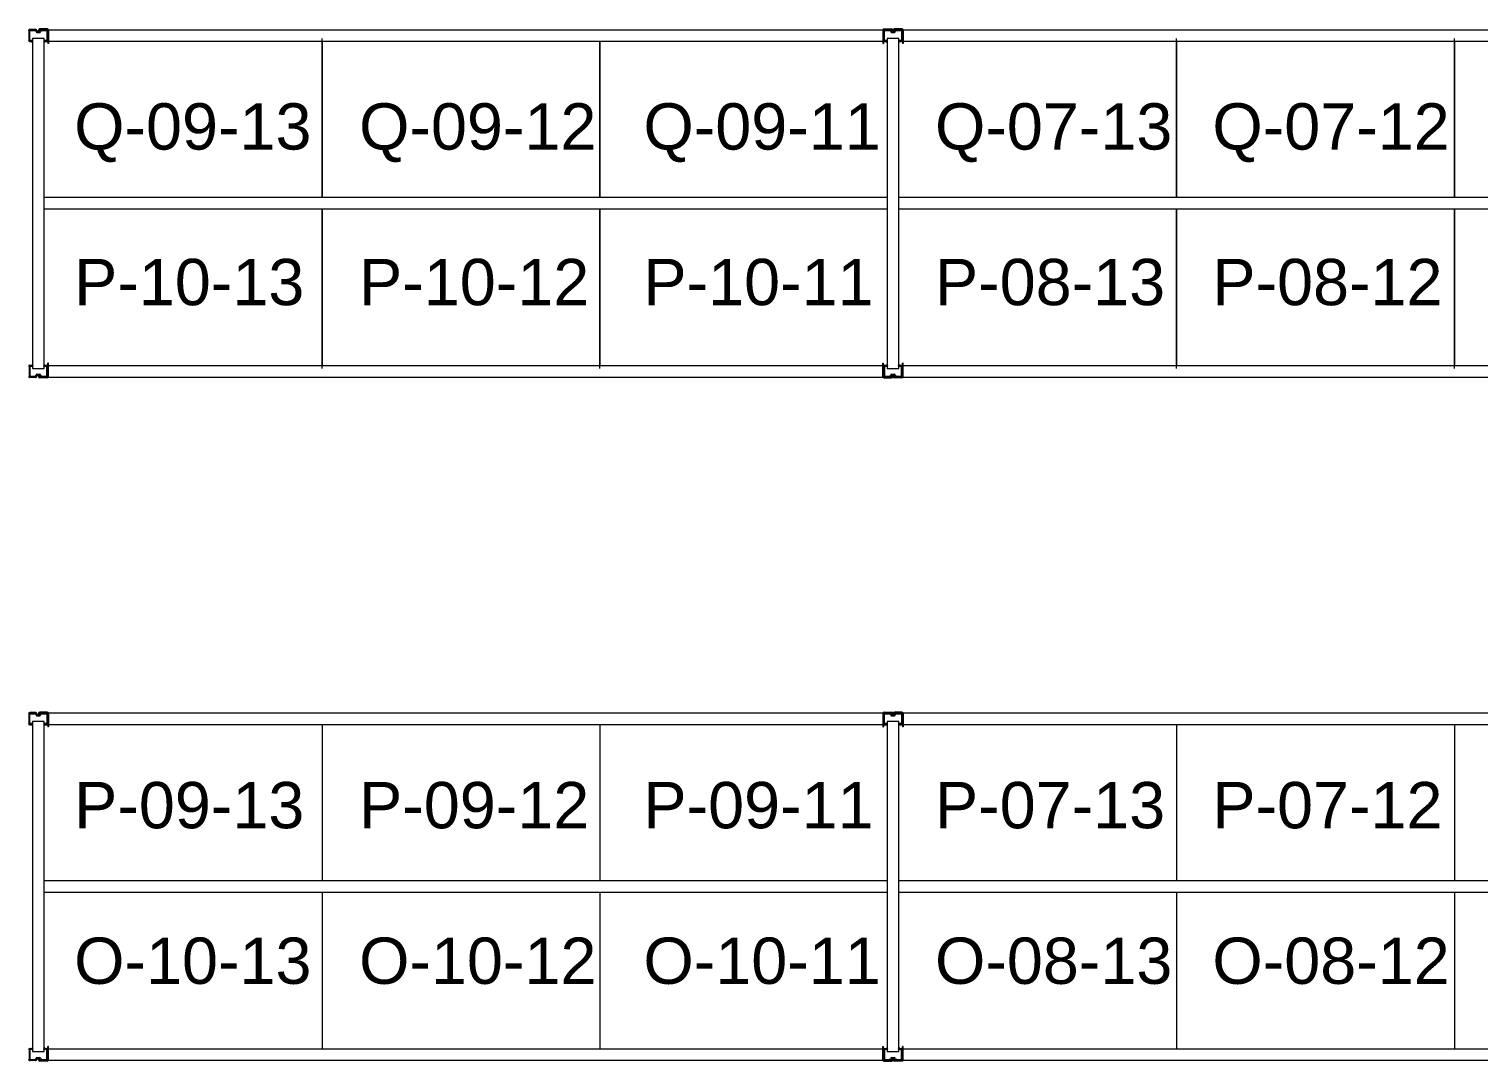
# Model space of a CAD drawing. Header units: inches. Extents: x 2743 to 10591, y -1604 to 5792.
# Drawn here: x 4019.8 to 4270.1, y 5165.9 to 5344.1 of the extents above; entities that cross this region are included whole.
import ezdxf

# ---------------------------------------------------------------- set-up
doc = ezdxf.new("R2010")
doc.units = ezdxf.units.IN
doc.header["$LTSCALE"] = 0.1875
doc.header["$MEASUREMENT"] = 0
for name, color, linetype, lineweight in [('22 Dimension', 7, 'Continuous', 5), ('32 Echelle', 160, 'Continuous', 15), ('33 Poutre', 30, 'Continuous', 15)]:
    doc.layers.add(name, color=color, linetype=linetype, lineweight=lineweight)
doc.styles.add('arial', font='')
doc.styles.get('arial').set_extended_font_data('Arial')

msp = doc.modelspace()

# ---------------------------------------------------------------- hatches: boundary and pattern name
at = {"layer": '32 Echelle'}
for points in [[(4020.45873, 5341.81503), (4020.45873, 5342.00253), (4020.27123, 5342.00253)], [(4022.45873, 5341.81503), (4022.45873, 5342.00253), (4022.64623, 5342.00253)], [(4168.08373, 5341.81503), (4168.08373, 5342.00253), (4167.89623, 5342.00253)], [(4168.08373, 5341.81503), (4168.08373, 5342.00253), (4167.89623, 5342.00253)], [(4170.08373, 5341.81503), (4170.08373, 5342.00253), (4170.27123, 5342.00253)], [(4170.08373, 5341.81503), (4170.08373, 5342.00253), (4170.27123, 5342.00253)], [(4020.45873, 5286.19003), (4020.45873, 5286.00253), (4020.27123, 5286.00253)], [(4022.45873, 5286.19003), (4022.45873, 5286.00253), (4022.64623, 5286.00253)], [(4168.08373, 5286.19003), (4168.08373, 5286.00253), (4167.89623, 5286.00253)], [(4168.08373, 5286.19003), (4168.08373, 5286.00253), (4167.89623, 5286.00253)], [(4170.08373, 5286.19003), (4170.08373, 5286.00253), (4170.27123, 5286.00253)], [(4170.08373, 5286.19003), (4170.08373, 5286.00253), (4170.27123, 5286.00253)], [(4020.45873, 5223.81503), (4020.45873, 5224.00253), (4020.27123, 5224.00253)], [(4022.45873, 5223.81503), (4022.45873, 5224.00253), (4022.64623, 5224.00253)], [(4168.08373, 5223.81503), (4168.08373, 5224.00253), (4167.89623, 5224.00253)], [(4168.08373, 5223.81503), (4168.08373, 5224.00253), (4167.89623, 5224.00253)], [(4170.08373, 5223.81503), (4170.08373, 5224.00253), (4170.27123, 5224.00253)], [(4170.08373, 5223.81503), (4170.08373, 5224.00253), (4170.27123, 5224.00253)], [(4020.45873, 5168.19003), (4020.45873, 5168.00253), (4020.27123, 5168.00253)], [(4022.45873, 5168.19003), (4022.45873, 5168.00253), (4022.64623, 5168.00253)], [(4168.08373, 5168.19003), (4168.08373, 5168.00253), (4167.89623, 5168.00253)], [(4168.08373, 5168.19003), (4168.08373, 5168.00253), (4167.89623, 5168.00253)], [(4170.08373, 5168.19003), (4170.08373, 5168.00253), (4170.27123, 5168.00253)], [(4170.08373, 5168.19003), (4170.08373, 5168.00253), (4170.27123, 5168.00253)]]:
    msp.add_hatch(color=256, dxfattribs=at).paths.add_polyline_path(points)

# ---------------------------------------------------------------- linework, layer by layer
at = {"layer": '22 Dimension'}
for p, q in [((4070.45873, 5342.00253), (4070.45873, 5315.00253)), ((4118.45873, 5342.00253), (4118.45873, 5315.00253)), ((4218.08373, 5342.00253), (4218.08373, 5315.00253)), ((4266.08373, 5342.00253), (4266.08373, 5315.00253)), ((4168.08373, 5315.00253), (4022.45873, 5315.00253)), ((4315.70873, 5315.00253), (4170.08373, 5315.00253)), ((4168.08373, 5313.00253), (4022.45873, 5313.00253)), ((4070.45873, 5313.00253), (4070.45873, 5286.00253)), ((4118.45873, 5313.00253), (4118.45873, 5286.00253)), ((4315.70873, 5313.00253), (4170.08373, 5313.00253)), ((4218.08373, 5313.00253), (4218.08373, 5286.00253)), ((4266.08373, 5313.00253), (4266.08373, 5286.00253)), ((4070.45873, 5224.00253), (4070.45873, 5197.00253)), ((4118.45873, 5224.00253), (4118.45873, 5197.00253)), ((4218.08373, 5224.00253), (4218.08373, 5197.00253)), ((4266.08373, 5224.00253), (4266.08373, 5197.00253)), ((4168.08373, 5197.00253), (4022.45873, 5197.00253)), ((4315.70873, 5197.00253), (4170.08373, 5197.00253)), ((4168.08373, 5195.00253), (4022.45873, 5195.00253)), ((4070.45873, 5195.00253), (4070.45873, 5168.00253)), ((4118.45873, 5195.00253), (4118.45873, 5168.00253)), ((4315.70873, 5195.00253), (4170.08373, 5195.00253)), ((4218.08373, 5195.00253), (4218.08373, 5168.00253)), ((4266.08373, 5195.00253), (4266.08373, 5168.00253))]:
    msp.add_line(p, q, dxfattribs=at)
at = {"layer": '32 Echelle', "linetype": 'Continuous', "lineweight": 25}
for p, q in [((4019.92377, 5342.18628), (4019.92377, 5343.81878)), ((4020.94636, 5344.00253), (4020.01752, 5344.00253)), ((4020.01752, 5343.91253), (4020.94636, 5343.91253)), ((4020.43377, 5342.09253), (4020.01752, 5342.09253)), ((4020.01752, 5342.00253), (4020.43377, 5342.00253)), ((4020.43377, 5342.00253), (4020.43377, 5342.09253)), ((4021.03602, 5343.84619), (4021.07993, 5343.70256)), ((4021.166, 5343.72887), (4021.12208, 5343.8725)), ((4021.66181, 5343.66253), (4021.25565, 5343.66253)), ((4021.25565, 5343.57253), (4021.66181, 5343.57253)), ((4021.79538, 5343.8725), (4021.75147, 5343.72887)), ((4021.83754, 5343.70256), (4021.88145, 5343.84619)), ((4022.89994, 5344.00253), (4021.9711, 5344.00253)), ((4021.9711, 5343.91253), (4022.89994, 5343.91253)), ((4022.89994, 5342.09253), (4022.48369, 5342.09253)), ((4022.48369, 5342.09253), (4022.48369, 5342.00253)), ((4022.48369, 5342.00253), (4022.89994, 5342.00253)), ((4022.99369, 5343.81878), (4022.99369, 5342.18628)), ((4023.08369, 5342.18628), (4023.08369, 5343.81878)), ((4167.45877, 5343.81878), (4167.45877, 5342.18628)), ((4167.45877, 5343.81878), (4167.45877, 5342.18628)), ((4167.54877, 5342.18628), (4167.54877, 5343.81878)), ((4167.54877, 5342.18628), (4167.54877, 5343.81878)), ((4168.57136, 5344.00253), (4167.64252, 5344.00253)), ((4168.57136, 5344.00253), (4167.64252, 5344.00253)), ((4167.64252, 5343.91253), (4168.57136, 5343.91253)), ((4167.64252, 5343.91253), (4168.57136, 5343.91253)), ((4168.05877, 5342.09253), (4167.64252, 5342.09253)), ((4168.05877, 5342.09253), (4167.64252, 5342.09253)), ((4167.64252, 5342.00253), (4168.05877, 5342.00253)), ((4167.64252, 5342.00253), (4168.05877, 5342.00253)), ((4168.05877, 5342.00253), (4168.05877, 5342.09253)), ((4168.05877, 5342.00253), (4168.05877, 5342.09253)), ((4168.66102, 5343.84619), (4168.70493, 5343.70256)), ((4168.66102, 5343.84619), (4168.70493, 5343.70256)), ((4168.791, 5343.72887), (4168.74708, 5343.8725)), ((4168.791, 5343.72887), (4168.74708, 5343.8725)), ((4169.28681, 5343.66253), (4168.88065, 5343.66253)), ((4169.28681, 5343.66253), (4168.88065, 5343.66253)), ((4168.88065, 5343.57253), (4169.28681, 5343.57253)), ((4168.88065, 5343.57253), (4169.28681, 5343.57253)), ((4169.42038, 5343.8725), (4169.37647, 5343.72887)), ((4169.42038, 5343.8725), (4169.37647, 5343.72887)), ((4169.46254, 5343.70256), (4169.50645, 5343.84619)), ((4169.46254, 5343.70256), (4169.50645, 5343.84619)), ((4170.52494, 5344.00253), (4169.5961, 5344.00253)), ((4170.52494, 5344.00253), (4169.5961, 5344.00253)), ((4169.5961, 5343.91253), (4170.52494, 5343.91253)), ((4169.5961, 5343.91253), (4170.52494, 5343.91253)), ((4170.52494, 5342.09253), (4170.10869, 5342.09253)), ((4170.10869, 5342.09253), (4170.10869, 5342.00253)), ((4170.52494, 5342.09253), (4170.10869, 5342.09253)), ((4170.10869, 5342.09253), (4170.10869, 5342.00253)), ((4170.10869, 5342.00253), (4170.52494, 5342.00253)), ((4170.10869, 5342.00253), (4170.52494, 5342.00253)), ((4170.61869, 5343.81878), (4170.61869, 5342.18628)), ((4170.61869, 5343.81878), (4170.61869, 5342.18628)), ((4170.70869, 5342.18628), (4170.70869, 5343.81878)), ((4170.70869, 5342.18628), (4170.70869, 5343.81878)), ((4019.92377, 5285.81878), (4019.92377, 5284.18628)), ((4020.01752, 5286.00253), (4020.43377, 5286.00253)), ((4020.43377, 5285.91253), (4020.01752, 5285.91253)), ((4020.01752, 5284.09253), (4020.94636, 5284.09253)), ((4020.43377, 5286.00253), (4020.43377, 5285.91253)), ((4021.03602, 5284.15887), (4021.07993, 5284.3025)), ((4021.166, 5284.27619), (4021.12208, 5284.13256)), ((4021.25565, 5284.43253), (4021.66181, 5284.43253)), ((4021.66181, 5284.34253), (4021.25565, 5284.34253)), ((4021.79538, 5284.13256), (4021.75147, 5284.27619)), ((4021.83754, 5284.3025), (4021.88145, 5284.15887)), ((4021.9711, 5284.09253), (4022.89994, 5284.09253)), ((4022.48369, 5286.00253), (4022.89994, 5286.00253)), ((4022.48369, 5285.91253), (4022.48369, 5286.00253)), ((4022.89994, 5285.91253), (4022.48369, 5285.91253)), ((4022.99369, 5284.18628), (4022.99369, 5285.81878)), ((4023.08369, 5285.81878), (4023.08369, 5284.18628)), ((4167.45877, 5284.18628), (4167.45877, 5285.81878)), ((4167.45877, 5284.18628), (4167.45877, 5285.81878)), ((4167.54877, 5285.81878), (4167.54877, 5284.18628)), ((4167.54877, 5285.81878), (4167.54877, 5284.18628)), ((4167.64252, 5286.00253), (4168.05877, 5286.00253)), ((4167.64252, 5286.00253), (4168.05877, 5286.00253)), ((4168.05877, 5285.91253), (4167.64252, 5285.91253)), ((4168.05877, 5285.91253), (4167.64252, 5285.91253)), ((4167.64252, 5284.09253), (4168.57136, 5284.09253)), ((4167.64252, 5284.09253), (4168.57136, 5284.09253)), ((4168.05877, 5286.00253), (4168.05877, 5285.91253)), ((4168.05877, 5286.00253), (4168.05877, 5285.91253)), ((4168.66102, 5284.15887), (4168.70493, 5284.3025)), ((4168.66102, 5284.15887), (4168.70493, 5284.3025)), ((4168.791, 5284.27619), (4168.74708, 5284.13256)), ((4168.791, 5284.27619), (4168.74708, 5284.13256)), ((4168.88065, 5284.43253), (4169.28681, 5284.43253)), ((4168.88065, 5284.43253), (4169.28681, 5284.43253)), ((4169.28681, 5284.34253), (4168.88065, 5284.34253)), ((4169.28681, 5284.34253), (4168.88065, 5284.34253)), ((4169.42038, 5284.13256), (4169.37647, 5284.27619)), ((4169.42038, 5284.13256), (4169.37647, 5284.27619)), ((4169.46254, 5284.3025), (4169.50645, 5284.15887)), ((4169.46254, 5284.3025), (4169.50645, 5284.15887)), ((4169.5961, 5284.09253), (4170.52494, 5284.09253)), ((4169.5961, 5284.09253), (4170.52494, 5284.09253)), ((4170.10869, 5286.00253), (4170.52494, 5286.00253)), ((4170.10869, 5285.91253), (4170.10869, 5286.00253)), ((4170.10869, 5286.00253), (4170.52494, 5286.00253)), ((4170.10869, 5285.91253), (4170.10869, 5286.00253)), ((4170.52494, 5285.91253), (4170.10869, 5285.91253)), ((4170.52494, 5285.91253), (4170.10869, 5285.91253)), ((4170.61869, 5284.18628), (4170.61869, 5285.81878)), ((4170.61869, 5284.18628), (4170.61869, 5285.81878)), ((4170.70869, 5285.81878), (4170.70869, 5284.18628)), ((4170.70869, 5285.81878), (4170.70869, 5284.18628)), ((4020.94636, 5284.00253), (4020.01752, 5284.00253)), ((4022.89994, 5284.00253), (4021.9711, 5284.00253)), ((4168.57136, 5284.00253), (4167.64252, 5284.00253)), ((4168.57136, 5284.00253), (4167.64252, 5284.00253)), ((4170.52494, 5284.00253), (4169.5961, 5284.00253)), ((4170.52494, 5284.00253), (4169.5961, 5284.00253)), ((4019.92377, 5224.18628), (4019.92377, 5225.81878)), ((4020.94636, 5226.00253), (4020.01752, 5226.00253)), ((4020.01752, 5225.91253), (4020.94636, 5225.91253)), ((4020.43377, 5224.09253), (4020.01752, 5224.09253)), ((4020.01752, 5224.00253), (4020.43377, 5224.00253)), ((4020.43377, 5224.00253), (4020.43377, 5224.09253)), ((4021.03602, 5225.84619), (4021.07993, 5225.70256)), ((4021.166, 5225.72887), (4021.12208, 5225.8725)), ((4021.66181, 5225.66253), (4021.25565, 5225.66253)), ((4021.25565, 5225.57253), (4021.66181, 5225.57253)), ((4021.79538, 5225.8725), (4021.75147, 5225.72887)), ((4021.83754, 5225.70256), (4021.88145, 5225.84619)), ((4022.89994, 5226.00253), (4021.9711, 5226.00253)), ((4021.9711, 5225.91253), (4022.89994, 5225.91253)), ((4022.89994, 5224.09253), (4022.48369, 5224.09253)), ((4022.48369, 5224.09253), (4022.48369, 5224.00253)), ((4022.48369, 5224.00253), (4022.89994, 5224.00253)), ((4022.99369, 5225.81878), (4022.99369, 5224.18628)), ((4023.08369, 5224.18628), (4023.08369, 5225.81878)), ((4167.45877, 5225.81878), (4167.45877, 5224.18628)), ((4167.45877, 5225.81878), (4167.45877, 5224.18628)), ((4167.54877, 5224.18628), (4167.54877, 5225.81878)), ((4167.54877, 5224.18628), (4167.54877, 5225.81878)), ((4168.57136, 5226.00253), (4167.64252, 5226.00253)), ((4168.57136, 5226.00253), (4167.64252, 5226.00253)), ((4167.64252, 5225.91253), (4168.57136, 5225.91253)), ((4167.64252, 5225.91253), (4168.57136, 5225.91253)), ((4168.05877, 5224.09253), (4167.64252, 5224.09253)), ((4168.05877, 5224.09253), (4167.64252, 5224.09253)), ((4167.64252, 5224.00253), (4168.05877, 5224.00253)), ((4167.64252, 5224.00253), (4168.05877, 5224.00253)), ((4168.05877, 5224.00253), (4168.05877, 5224.09253)), ((4168.05877, 5224.00253), (4168.05877, 5224.09253)), ((4168.66102, 5225.84619), (4168.70493, 5225.70256)), ((4168.66102, 5225.84619), (4168.70493, 5225.70256)), ((4168.791, 5225.72887), (4168.74708, 5225.8725)), ((4168.791, 5225.72887), (4168.74708, 5225.8725)), ((4169.28681, 5225.66253), (4168.88065, 5225.66253)), ((4169.28681, 5225.66253), (4168.88065, 5225.66253)), ((4168.88065, 5225.57253), (4169.28681, 5225.57253)), ((4168.88065, 5225.57253), (4169.28681, 5225.57253)), ((4169.42038, 5225.8725), (4169.37647, 5225.72887)), ((4169.42038, 5225.8725), (4169.37647, 5225.72887)), ((4169.46254, 5225.70256), (4169.50645, 5225.84619)), ((4169.46254, 5225.70256), (4169.50645, 5225.84619)), ((4170.52494, 5226.00253), (4169.5961, 5226.00253)), ((4170.52494, 5226.00253), (4169.5961, 5226.00253)), ((4169.5961, 5225.91253), (4170.52494, 5225.91253)), ((4169.5961, 5225.91253), (4170.52494, 5225.91253)), ((4170.52494, 5224.09253), (4170.10869, 5224.09253)), ((4170.10869, 5224.09253), (4170.10869, 5224.00253)), ((4170.52494, 5224.09253), (4170.10869, 5224.09253)), ((4170.10869, 5224.09253), (4170.10869, 5224.00253)), ((4170.10869, 5224.00253), (4170.52494, 5224.00253)), ((4170.10869, 5224.00253), (4170.52494, 5224.00253)), ((4170.61869, 5225.81878), (4170.61869, 5224.18628)), ((4170.61869, 5225.81878), (4170.61869, 5224.18628)), ((4170.70869, 5224.18628), (4170.70869, 5225.81878)), ((4170.70869, 5224.18628), (4170.70869, 5225.81878)), ((4019.92377, 5167.81878), (4019.92377, 5166.18628)), ((4020.01752, 5168.00253), (4020.43377, 5168.00253)), ((4020.43377, 5167.91253), (4020.01752, 5167.91253)), ((4020.43377, 5168.00253), (4020.43377, 5167.91253)), ((4021.25565, 5166.43253), (4021.66181, 5166.43253)), ((4022.48369, 5168.00253), (4022.89994, 5168.00253)), ((4022.48369, 5167.91253), (4022.48369, 5168.00253)), ((4022.89994, 5167.91253), (4022.48369, 5167.91253)), ((4022.99369, 5166.18628), (4022.99369, 5167.81878)), ((4023.08369, 5167.81878), (4023.08369, 5166.18628)), ((4167.45877, 5166.18628), (4167.45877, 5167.81878)), ((4167.45877, 5166.18628), (4167.45877, 5167.81878)), ((4167.54877, 5167.81878), (4167.54877, 5166.18628)), ((4167.54877, 5167.81878), (4167.54877, 5166.18628)), ((4167.64252, 5168.00253), (4168.05877, 5168.00253)), ((4167.64252, 5168.00253), (4168.05877, 5168.00253)), ((4168.05877, 5167.91253), (4167.64252, 5167.91253)), ((4168.05877, 5167.91253), (4167.64252, 5167.91253)), ((4168.05877, 5168.00253), (4168.05877, 5167.91253)), ((4168.05877, 5168.00253), (4168.05877, 5167.91253)), ((4168.88065, 5166.43253), (4169.28681, 5166.43253)), ((4168.88065, 5166.43253), (4169.28681, 5166.43253)), ((4170.10869, 5168.00253), (4170.52494, 5168.00253)), ((4170.10869, 5167.91253), (4170.10869, 5168.00253)), ((4170.10869, 5168.00253), (4170.52494, 5168.00253)), ((4170.10869, 5167.91253), (4170.10869, 5168.00253)), ((4170.52494, 5167.91253), (4170.10869, 5167.91253)), ((4170.52494, 5167.91253), (4170.10869, 5167.91253)), ((4170.61869, 5166.18628), (4170.61869, 5167.81878)), ((4170.61869, 5166.18628), (4170.61869, 5167.81878)), ((4170.70869, 5167.81878), (4170.70869, 5166.18628)), ((4170.70869, 5167.81878), (4170.70869, 5166.18628)), ((4020.01752, 5166.09253), (4020.94636, 5166.09253)), ((4020.94636, 5166.00253), (4020.01752, 5166.00253)), ((4021.03602, 5166.15887), (4021.07993, 5166.3025)), ((4021.166, 5166.27619), (4021.12208, 5166.13256)), ((4021.66181, 5166.34253), (4021.25565, 5166.34253)), ((4021.79538, 5166.13256), (4021.75147, 5166.27619)), ((4021.83754, 5166.3025), (4021.88145, 5166.15887)), ((4021.9711, 5166.09253), (4022.89994, 5166.09253)), ((4022.89994, 5166.00253), (4021.9711, 5166.00253)), ((4167.64252, 5166.09253), (4168.57136, 5166.09253)), ((4167.64252, 5166.09253), (4168.57136, 5166.09253)), ((4168.57136, 5166.00253), (4167.64252, 5166.00253)), ((4168.57136, 5166.00253), (4167.64252, 5166.00253)), ((4168.66102, 5166.15887), (4168.70493, 5166.3025)), ((4168.66102, 5166.15887), (4168.70493, 5166.3025)), ((4168.791, 5166.27619), (4168.74708, 5166.13256)), ((4168.791, 5166.27619), (4168.74708, 5166.13256)), ((4169.28681, 5166.34253), (4168.88065, 5166.34253)), ((4169.28681, 5166.34253), (4168.88065, 5166.34253)), ((4169.42038, 5166.13256), (4169.37647, 5166.27619)), ((4169.42038, 5166.13256), (4169.37647, 5166.27619)), ((4169.46254, 5166.3025), (4169.50645, 5166.15887)), ((4169.46254, 5166.3025), (4169.50645, 5166.15887)), ((4169.5961, 5166.09253), (4170.52494, 5166.09253)), ((4169.5961, 5166.09253), (4170.52494, 5166.09253)), ((4170.52494, 5166.00253), (4169.5961, 5166.00253)), ((4170.52494, 5166.00253), (4169.5961, 5166.00253))]:
    msp.add_line(p, q, dxfattribs=at)
at = {"layer": '32 Echelle'}
for p, q in [((4020.45873, 5342.00253), (4020.27123, 5342.00253)), ((4020.45873, 5341.81503), (4020.27123, 5342.00253)), ((4022.45873, 5342.50253), (4020.45873, 5342.50253)), ((4020.45873, 5342.50253), (4020.45873, 5285.50253)), ((4020.45873, 5341.81503), (4020.45873, 5342.00253)), ((4022.45873, 5285.50253), (4022.45873, 5342.50253)), ((4022.45873, 5342.00253), (4022.64623, 5342.00253)), ((4022.45873, 5341.81503), (4022.45873, 5342.00253)), ((4022.45873, 5341.81503), (4022.64623, 5342.00253)), ((4070.45873, 5315.00253), (4070.45873, 5342.50253)), ((4118.45873, 5315.00253), (4118.45873, 5342.00253)), ((4168.08373, 5342.00253), (4167.89623, 5342.00253)), ((4168.08373, 5341.81503), (4167.89623, 5342.00253)), ((4168.08373, 5342.00253), (4167.89623, 5342.00253)), ((4168.08373, 5341.81503), (4167.89623, 5342.00253)), ((4170.08373, 5342.50253), (4168.08373, 5342.50253)), ((4168.08373, 5342.50253), (4168.08373, 5285.50253)), ((4170.08373, 5342.50253), (4168.08373, 5342.50253)), ((4168.08373, 5342.50253), (4168.08373, 5285.50253)), ((4168.08373, 5341.81503), (4168.08373, 5342.00253)), ((4168.08373, 5341.81503), (4168.08373, 5342.00253)), ((4170.08373, 5285.50253), (4170.08373, 5342.50253)), ((4170.08373, 5285.50253), (4170.08373, 5342.50253)), ((4170.08373, 5342.00253), (4170.27123, 5342.00253)), ((4170.08373, 5341.81503), (4170.08373, 5342.00253)), ((4170.08373, 5341.81503), (4170.27123, 5342.00253)), ((4170.08373, 5342.00253), (4170.27123, 5342.00253)), ((4170.08373, 5341.81503), (4170.08373, 5342.00253)), ((4170.08373, 5341.81503), (4170.27123, 5342.00253)), ((4218.08373, 5315.00253), (4218.08373, 5342.50253)), ((4266.08373, 5315.00253), (4266.08373, 5342.50253)), ((4070.45873, 5285.50253), (4070.45873, 5313.00253)), ((4118.45873, 5285.50253), (4118.45873, 5313.00253)), ((4218.08373, 5285.50253), (4218.08373, 5313.00253)), ((4266.08373, 5285.50253), (4266.08373, 5313.00253)), ((4020.45873, 5286.19003), (4020.27123, 5286.00253)), ((4020.45873, 5286.00253), (4020.27123, 5286.00253)), ((4020.45873, 5286.19003), (4020.45873, 5286.00253)), ((4020.45873, 5285.50253), (4022.45873, 5285.50253)), ((4022.45873, 5286.19003), (4022.45873, 5286.00253)), ((4022.45873, 5286.19003), (4022.64623, 5286.00253)), ((4022.45873, 5286.00253), (4022.64623, 5286.00253)), ((4168.08373, 5286.19003), (4167.89623, 5286.00253)), ((4168.08373, 5286.19003), (4167.89623, 5286.00253)), ((4168.08373, 5286.00253), (4167.89623, 5286.00253)), ((4168.08373, 5286.00253), (4167.89623, 5286.00253)), ((4168.08373, 5286.19003), (4168.08373, 5286.00253)), ((4168.08373, 5286.19003), (4168.08373, 5286.00253)), ((4168.08373, 5285.50253), (4170.08373, 5285.50253)), ((4168.08373, 5285.50253), (4170.08373, 5285.50253)), ((4170.08373, 5286.19003), (4170.08373, 5286.00253)), ((4170.08373, 5286.19003), (4170.27123, 5286.00253)), ((4170.08373, 5286.19003), (4170.08373, 5286.00253)), ((4170.08373, 5286.19003), (4170.27123, 5286.00253)), ((4170.08373, 5286.00253), (4170.27123, 5286.00253)), ((4170.08373, 5286.00253), (4170.27123, 5286.00253)), ((4020.45873, 5224.00253), (4020.27123, 5224.00253)), ((4020.45873, 5223.81503), (4020.27123, 5224.00253)), ((4022.45873, 5224.50253), (4020.45873, 5224.50253)), ((4020.45873, 5224.50253), (4020.45873, 5167.50253)), ((4020.45873, 5223.81503), (4020.45873, 5224.00253)), ((4022.45873, 5167.50253), (4022.45873, 5224.50253)), ((4022.45873, 5224.00253), (4022.64623, 5224.00253)), ((4022.45873, 5223.81503), (4022.45873, 5224.00253)), ((4022.45873, 5223.81503), (4022.64623, 5224.00253)), ((4168.08373, 5224.00253), (4167.89623, 5224.00253)), ((4168.08373, 5223.81503), (4167.89623, 5224.00253)), ((4168.08373, 5224.00253), (4167.89623, 5224.00253)), ((4168.08373, 5223.81503), (4167.89623, 5224.00253)), ((4170.08373, 5224.50253), (4168.08373, 5224.50253)), ((4168.08373, 5224.50253), (4168.08373, 5167.50253)), ((4170.08373, 5224.50253), (4168.08373, 5224.50253)), ((4168.08373, 5224.50253), (4168.08373, 5167.50253)), ((4168.08373, 5223.81503), (4168.08373, 5224.00253)), ((4168.08373, 5223.81503), (4168.08373, 5224.00253)), ((4170.08373, 5167.50253), (4170.08373, 5224.50253)), ((4170.08373, 5167.50253), (4170.08373, 5224.50253)), ((4170.08373, 5224.00253), (4170.27123, 5224.00253)), ((4170.08373, 5223.81503), (4170.08373, 5224.00253)), ((4170.08373, 5223.81503), (4170.27123, 5224.00253)), ((4170.08373, 5224.00253), (4170.27123, 5224.00253)), ((4170.08373, 5223.81503), (4170.08373, 5224.00253)), ((4170.08373, 5223.81503), (4170.27123, 5224.00253)), ((4020.45873, 5168.19003), (4020.27123, 5168.00253)), ((4020.45873, 5168.00253), (4020.27123, 5168.00253)), ((4020.45873, 5168.19003), (4020.45873, 5168.00253)), ((4020.45873, 5167.50253), (4022.45873, 5167.50253)), ((4022.45873, 5168.19003), (4022.45873, 5168.00253)), ((4022.45873, 5168.19003), (4022.64623, 5168.00253)), ((4022.45873, 5168.00253), (4022.64623, 5168.00253)), ((4168.08373, 5168.19003), (4167.89623, 5168.00253)), ((4168.08373, 5168.19003), (4167.89623, 5168.00253)), ((4168.08373, 5168.00253), (4167.89623, 5168.00253)), ((4168.08373, 5168.00253), (4167.89623, 5168.00253)), ((4168.08373, 5168.19003), (4168.08373, 5168.00253)), ((4168.08373, 5168.19003), (4168.08373, 5168.00253)), ((4168.08373, 5167.50253), (4170.08373, 5167.50253)), ((4168.08373, 5167.50253), (4170.08373, 5167.50253)), ((4170.08373, 5168.19003), (4170.08373, 5168.00253)), ((4170.08373, 5168.19003), (4170.27123, 5168.00253)), ((4170.08373, 5168.19003), (4170.08373, 5168.00253)), ((4170.08373, 5168.19003), (4170.27123, 5168.00253)), ((4170.08373, 5168.00253), (4170.27123, 5168.00253)), ((4170.08373, 5168.00253), (4170.27123, 5168.00253))]:
    msp.add_line(p, q, dxfattribs=at)
at = {"layer": '32 Echelle', "linetype": 'Continuous', "lineweight": 25}
for centre, radius, start, end in [((4020.01752, 5343.81878), 0.18375, 90, 180), ((4020.01752, 5342.18628), 0.18375, 180, 270), ((4020.01752, 5343.81878), 0.09375, 90, 180), ((4020.01752, 5342.18628), 0.09375, 180, 270), ((4020.94636, 5343.81878), 0.18375, 17, 90), ((4020.94636, 5343.81878), 0.09375, 17, 90), ((4021.25565, 5343.75628), 0.18375, 197, 270), ((4021.25565, 5343.75628), 0.09375, 197, 270), ((4021.66181, 5343.75628), 0.09375, 270, 343), ((4021.66181, 5343.75628), 0.18375, 270, 343), ((4021.9711, 5343.81878), 0.18375, 90, 163), ((4021.9711, 5343.81878), 0.09375, 90, 163), ((4022.89994, 5343.81878), 0.18375, 0, 90), ((4022.89994, 5343.81878), 0.09375, 0, 90), ((4022.89994, 5342.18628), 0.09375, 270, 0), ((4022.89994, 5342.18628), 0.18375, 270, 0), ((4167.64252, 5343.81878), 0.18375, 90, 180), ((4167.64252, 5343.81878), 0.18375, 90, 180), ((4167.64252, 5342.18628), 0.18375, 180, 270), ((4167.64252, 5342.18628), 0.18375, 180, 270), ((4167.64252, 5343.81878), 0.09375, 90, 180), ((4167.64252, 5343.81878), 0.09375, 90, 180), ((4167.64252, 5342.18628), 0.09375, 180, 270), ((4167.64252, 5342.18628), 0.09375, 180, 270), ((4168.57136, 5343.81878), 0.18375, 17, 90), ((4168.57136, 5343.81878), 0.18375, 17, 90), ((4168.57136, 5343.81878), 0.09375, 17, 90), ((4168.57136, 5343.81878), 0.09375, 17, 90), ((4168.88065, 5343.75628), 0.18375, 197, 270), ((4168.88065, 5343.75628), 0.18375, 197, 270), ((4168.88065, 5343.75628), 0.09375, 197, 270), ((4168.88065, 5343.75628), 0.09375, 197, 270), ((4169.28681, 5343.75628), 0.09375, 270, 343), ((4169.28681, 5343.75628), 0.09375, 270, 343), ((4169.28681, 5343.75628), 0.18375, 270, 343), ((4169.28681, 5343.75628), 0.18375, 270, 343), ((4169.5961, 5343.81878), 0.18375, 90, 163), ((4169.5961, 5343.81878), 0.18375, 90, 163), ((4169.5961, 5343.81878), 0.09375, 90, 163), ((4169.5961, 5343.81878), 0.09375, 90, 163), ((4170.52494, 5343.81878), 0.18375, 0, 90), ((4170.52494, 5343.81878), 0.18375, 0, 90), ((4170.52494, 5343.81878), 0.09375, 0, 90), ((4170.52494, 5343.81878), 0.09375, 0, 90), ((4170.52494, 5342.18628), 0.09375, 270, 0), ((4170.52494, 5342.18628), 0.18375, 270, 0), ((4170.52494, 5342.18628), 0.09375, 270, 0), ((4170.52494, 5342.18628), 0.18375, 270, 0), ((4020.01752, 5285.81878), 0.18375, 90, 180), ((4020.01752, 5284.18628), 0.18375, 180, 270), ((4020.01752, 5285.81878), 0.09375, 90, 180), ((4020.01752, 5284.18628), 0.09375, 180, 270), ((4020.94636, 5284.18628), 0.09375, 270, 343), ((4020.94636, 5284.18628), 0.18375, 270, 343), ((4021.25565, 5284.24878), 0.18375, 90, 163), ((4021.25565, 5284.24878), 0.09375, 90, 163), ((4021.66181, 5284.24878), 0.18375, 17, 90), ((4021.66181, 5284.24878), 0.09375, 17, 90), ((4021.9711, 5284.18628), 0.18375, 197, 270), ((4021.9711, 5284.18628), 0.09375, 197, 270), ((4022.89994, 5285.81878), 0.18375, 0, 90), ((4022.89994, 5285.81878), 0.09375, 0, 90), ((4022.89994, 5284.18628), 0.09375, 270, 0), ((4022.89994, 5284.18628), 0.18375, 270, 0), ((4167.64252, 5285.81878), 0.18375, 90, 180), ((4167.64252, 5285.81878), 0.18375, 90, 180), ((4167.64252, 5284.18628), 0.18375, 180, 270), ((4167.64252, 5284.18628), 0.18375, 180, 270), ((4167.64252, 5285.81878), 0.09375, 90, 180), ((4167.64252, 5285.81878), 0.09375, 90, 180), ((4167.64252, 5284.18628), 0.09375, 180, 270), ((4167.64252, 5284.18628), 0.09375, 180, 270), ((4168.57136, 5284.18628), 0.09375, 270, 343), ((4168.57136, 5284.18628), 0.09375, 270, 343), ((4168.57136, 5284.18628), 0.18375, 270, 343), ((4168.57136, 5284.18628), 0.18375, 270, 343), ((4168.88065, 5284.24878), 0.18375, 90, 163), ((4168.88065, 5284.24878), 0.18375, 90, 163), ((4168.88065, 5284.24878), 0.09375, 90, 163), ((4168.88065, 5284.24878), 0.09375, 90, 163), ((4169.28681, 5284.24878), 0.18375, 17, 90), ((4169.28681, 5284.24878), 0.18375, 17, 90), ((4169.28681, 5284.24878), 0.09375, 17, 90), ((4169.28681, 5284.24878), 0.09375, 17, 90), ((4169.5961, 5284.18628), 0.18375, 197, 270), ((4169.5961, 5284.18628), 0.18375, 197, 270), ((4169.5961, 5284.18628), 0.09375, 197, 270), ((4169.5961, 5284.18628), 0.09375, 197, 270), ((4170.52494, 5285.81878), 0.18375, 0, 90), ((4170.52494, 5285.81878), 0.18375, 0, 90), ((4170.52494, 5285.81878), 0.09375, 0, 90), ((4170.52494, 5285.81878), 0.09375, 0, 90), ((4170.52494, 5284.18628), 0.09375, 270, 0), ((4170.52494, 5284.18628), 0.18375, 270, 0), ((4170.52494, 5284.18628), 0.09375, 270, 0), ((4170.52494, 5284.18628), 0.18375, 270, 0), ((4020.01752, 5225.81878), 0.18375, 90, 180), ((4020.01752, 5224.18628), 0.18375, 180, 270), ((4020.01752, 5225.81878), 0.09375, 90, 180), ((4020.01752, 5224.18628), 0.09375, 180, 270), ((4020.94636, 5225.81878), 0.18375, 17, 90), ((4020.94636, 5225.81878), 0.09375, 17, 90), ((4021.25565, 5225.75628), 0.18375, 197, 270), ((4021.25565, 5225.75628), 0.09375, 197, 270), ((4021.66181, 5225.75628), 0.09375, 270, 343), ((4021.66181, 5225.75628), 0.18375, 270, 343), ((4021.9711, 5225.81878), 0.18375, 90, 163), ((4021.9711, 5225.81878), 0.09375, 90, 163), ((4022.89994, 5225.81878), 0.18375, 0, 90), ((4022.89994, 5225.81878), 0.09375, 0, 90), ((4022.89994, 5224.18628), 0.09375, 270, 0), ((4022.89994, 5224.18628), 0.18375, 270, 0), ((4167.64252, 5225.81878), 0.18375, 90, 180), ((4167.64252, 5225.81878), 0.18375, 90, 180), ((4167.64252, 5224.18628), 0.18375, 180, 270), ((4167.64252, 5224.18628), 0.18375, 180, 270), ((4167.64252, 5225.81878), 0.09375, 90, 180), ((4167.64252, 5225.81878), 0.09375, 90, 180), ((4167.64252, 5224.18628), 0.09375, 180, 270), ((4167.64252, 5224.18628), 0.09375, 180, 270), ((4168.57136, 5225.81878), 0.18375, 17, 90), ((4168.57136, 5225.81878), 0.18375, 17, 90), ((4168.57136, 5225.81878), 0.09375, 17, 90), ((4168.57136, 5225.81878), 0.09375, 17, 90), ((4168.88065, 5225.75628), 0.18375, 197, 270), ((4168.88065, 5225.75628), 0.18375, 197, 270), ((4168.88065, 5225.75628), 0.09375, 197, 270), ((4168.88065, 5225.75628), 0.09375, 197, 270), ((4169.28681, 5225.75628), 0.09375, 270, 343), ((4169.28681, 5225.75628), 0.09375, 270, 343), ((4169.28681, 5225.75628), 0.18375, 270, 343), ((4169.28681, 5225.75628), 0.18375, 270, 343), ((4169.5961, 5225.81878), 0.18375, 90, 163), ((4169.5961, 5225.81878), 0.18375, 90, 163), ((4169.5961, 5225.81878), 0.09375, 90, 163), ((4169.5961, 5225.81878), 0.09375, 90, 163), ((4170.52494, 5225.81878), 0.18375, 0, 90), ((4170.52494, 5225.81878), 0.18375, 0, 90), ((4170.52494, 5225.81878), 0.09375, 0, 90), ((4170.52494, 5225.81878), 0.09375, 0, 90), ((4170.52494, 5224.18628), 0.09375, 270, 0), ((4170.52494, 5224.18628), 0.18375, 270, 0), ((4170.52494, 5224.18628), 0.09375, 270, 0), ((4170.52494, 5224.18628), 0.18375, 270, 0), ((4020.01752, 5167.81878), 0.18375, 90, 180), ((4020.01752, 5167.81878), 0.09375, 90, 180), ((4021.25565, 5166.24878), 0.18375, 90, 163), ((4021.66181, 5166.24878), 0.18375, 17, 90), ((4022.89994, 5167.81878), 0.18375, 0, 90), ((4022.89994, 5167.81878), 0.09375, 0, 90), ((4167.64252, 5167.81878), 0.18375, 90, 180), ((4167.64252, 5167.81878), 0.18375, 90, 180), ((4167.64252, 5167.81878), 0.09375, 90, 180), ((4167.64252, 5167.81878), 0.09375, 90, 180), ((4168.88065, 5166.24878), 0.18375, 90, 163), ((4168.88065, 5166.24878), 0.18375, 90, 163), ((4169.28681, 5166.24878), 0.18375, 17, 90), ((4169.28681, 5166.24878), 0.18375, 17, 90), ((4170.52494, 5167.81878), 0.18375, 0, 90), ((4170.52494, 5167.81878), 0.18375, 0, 90), ((4170.52494, 5167.81878), 0.09375, 0, 90), ((4170.52494, 5167.81878), 0.09375, 0, 90), ((4020.01752, 5166.18628), 0.18375, 180, 270), ((4020.01752, 5166.18628), 0.09375, 180, 270), ((4020.94636, 5166.18628), 0.09375, 270, 343), ((4020.94636, 5166.18628), 0.18375, 270, 343), ((4021.25565, 5166.24878), 0.09375, 90, 163), ((4021.66181, 5166.24878), 0.09375, 17, 90), ((4021.9711, 5166.18628), 0.18375, 197, 270), ((4021.9711, 5166.18628), 0.09375, 197, 270), ((4022.89994, 5166.18628), 0.09375, 270, 0), ((4022.89994, 5166.18628), 0.18375, 270, 0), ((4167.64252, 5166.18628), 0.18375, 180, 270), ((4167.64252, 5166.18628), 0.18375, 180, 270), ((4167.64252, 5166.18628), 0.09375, 180, 270), ((4167.64252, 5166.18628), 0.09375, 180, 270), ((4168.57136, 5166.18628), 0.09375, 270, 343), ((4168.57136, 5166.18628), 0.09375, 270, 343), ((4168.57136, 5166.18628), 0.18375, 270, 343), ((4168.57136, 5166.18628), 0.18375, 270, 343), ((4168.88065, 5166.24878), 0.09375, 90, 163), ((4168.88065, 5166.24878), 0.09375, 90, 163), ((4169.28681, 5166.24878), 0.09375, 17, 90), ((4169.28681, 5166.24878), 0.09375, 17, 90), ((4169.5961, 5166.18628), 0.18375, 197, 270), ((4169.5961, 5166.18628), 0.18375, 197, 270), ((4169.5961, 5166.18628), 0.09375, 197, 270), ((4169.5961, 5166.18628), 0.09375, 197, 270), ((4170.52494, 5166.18628), 0.09375, 270, 0), ((4170.52494, 5166.18628), 0.18375, 270, 0), ((4170.52494, 5166.18628), 0.09375, 270, 0), ((4170.52494, 5166.18628), 0.18375, 270, 0)]:
    msp.add_arc(centre, radius, start, end, dxfattribs=at)
at = {"layer": '33 Poutre'}
for p, q in [((4022.96473, 5344.12153), (4021.70273, 5344.12153)), ((4167.57773, 5344.12153), (4168.83973, 5344.12153)), ((4170.58973, 5344.12153), (4169.32773, 5344.12153)), ((4021.45873, 5343.66253), (4021.45873, 5343.87753)), ((4021.57773, 5343.66253), (4021.45873, 5343.66253)), ((4021.57773, 5343.66253), (4021.57773, 5343.87753)), ((4021.70273, 5344.00253), (4022.96473, 5344.00253)), ((4023.08973, 5343.87753), (4023.08973, 5341.62153)), ((4023.20873, 5341.62153), (4023.08973, 5341.62153)), ((4023.20873, 5344.00253), (4167.33373, 5344.00253)), ((4023.20873, 5344.00253), (4023.20873, 5342.00253)), ((4023.20873, 5343.87753), (4023.20873, 5341.62153)), ((4023.20873, 5342.00253), (4167.33373, 5342.00253)), ((4167.33373, 5344.00253), (4167.33373, 5342.00253)), ((4167.33373, 5343.87753), (4167.33373, 5341.62153)), ((4167.33373, 5341.62153), (4167.45273, 5341.62153)), ((4167.45273, 5343.87753), (4167.45273, 5341.62153)), ((4168.83973, 5344.00253), (4167.57773, 5344.00253)), ((4168.96473, 5343.66253), (4168.96473, 5343.87753)), ((4168.96473, 5343.66253), (4169.08373, 5343.66253)), ((4169.08373, 5343.66253), (4169.08373, 5343.87753)), ((4169.08373, 5343.66253), (4169.08373, 5343.87753)), ((4169.20273, 5343.66253), (4169.08373, 5343.66253)), ((4169.20273, 5343.66253), (4169.20273, 5343.87753)), ((4169.32773, 5344.00253), (4170.58973, 5344.00253)), ((4170.71473, 5343.87753), (4170.71473, 5341.62153)), ((4170.83373, 5341.62153), (4170.71473, 5341.62153)), ((4170.83373, 5344.00253), (4314.95873, 5344.00253)), ((4170.83373, 5344.00253), (4170.83373, 5342.00253)), ((4170.83373, 5343.87753), (4170.83373, 5341.62153)), ((4170.83373, 5342.00253), (4314.95873, 5342.00253)), ((4021.45873, 5284.34253), (4021.45873, 5284.12753)), ((4021.57773, 5284.34253), (4021.45873, 5284.34253)), ((4021.57773, 5284.34253), (4021.57773, 5284.12753)), ((4023.20873, 5286.38353), (4023.08973, 5286.38353)), ((4023.08973, 5284.12753), (4023.08973, 5286.38353)), ((4023.20873, 5284.12753), (4023.20873, 5286.38353)), ((4023.20873, 5286.00253), (4167.33373, 5286.00253)), ((4023.20873, 5284.00253), (4023.20873, 5286.00253)), ((4167.33373, 5284.12753), (4167.33373, 5286.38353)), ((4167.33373, 5286.38353), (4167.45273, 5286.38353)), ((4167.33373, 5284.00253), (4167.33373, 5286.00253)), ((4167.45273, 5284.12753), (4167.45273, 5286.38353)), ((4168.96473, 5284.34253), (4168.96473, 5284.12753)), ((4168.96473, 5284.34253), (4169.08373, 5284.34253)), ((4169.08373, 5284.34253), (4169.08373, 5284.12753)), ((4169.08373, 5284.34253), (4169.08373, 5284.12753)), ((4169.20273, 5284.34253), (4169.08373, 5284.34253)), ((4169.20273, 5284.34253), (4169.20273, 5284.12753)), ((4170.83373, 5286.38353), (4170.71473, 5286.38353)), ((4170.71473, 5284.12753), (4170.71473, 5286.38353)), ((4170.83373, 5284.12753), (4170.83373, 5286.38353)), ((4170.83373, 5286.00253), (4314.95873, 5286.00253)), ((4170.83373, 5284.00253), (4170.83373, 5286.00253)), ((4021.70273, 5284.00253), (4022.96473, 5284.00253)), ((4022.96473, 5283.88353), (4021.70273, 5283.88353)), ((4023.20873, 5284.00253), (4167.33373, 5284.00253)), ((4168.83973, 5284.00253), (4167.57773, 5284.00253)), ((4167.57773, 5283.88353), (4168.83973, 5283.88353)), ((4169.32773, 5284.00253), (4170.58973, 5284.00253)), ((4170.58973, 5283.88353), (4169.32773, 5283.88353)), ((4170.83373, 5284.00253), (4314.95873, 5284.00253)), ((4021.45873, 5225.66253), (4021.45873, 5225.87753)), ((4021.57773, 5225.66253), (4021.45873, 5225.66253)), ((4021.57773, 5225.66253), (4021.57773, 5225.87753)), ((4022.96473, 5226.12153), (4021.70273, 5226.12153)), ((4021.70273, 5226.00253), (4022.96473, 5226.00253)), ((4023.08973, 5225.87753), (4023.08973, 5223.62153)), ((4023.20873, 5226.00253), (4167.33373, 5226.00253)), ((4023.20873, 5226.00253), (4023.20873, 5224.00253)), ((4023.20873, 5225.87753), (4023.20873, 5223.62153)), ((4023.20873, 5224.00253), (4167.33373, 5224.00253)), ((4167.33373, 5226.00253), (4167.33373, 5224.00253)), ((4167.33373, 5225.87753), (4167.33373, 5223.62153)), ((4167.45273, 5225.87753), (4167.45273, 5223.62153)), ((4167.57773, 5226.12153), (4168.83973, 5226.12153)), ((4168.83973, 5226.00253), (4167.57773, 5226.00253)), ((4168.96473, 5225.66253), (4168.96473, 5225.87753)), ((4168.96473, 5225.66253), (4169.08373, 5225.66253)), ((4169.08373, 5225.66253), (4169.08373, 5225.87753)), ((4169.08373, 5225.66253), (4169.08373, 5225.87753)), ((4169.20273, 5225.66253), (4169.08373, 5225.66253)), ((4169.20273, 5225.66253), (4169.20273, 5225.87753)), ((4170.58973, 5226.12153), (4169.32773, 5226.12153)), ((4169.32773, 5226.00253), (4170.58973, 5226.00253)), ((4170.71473, 5225.87753), (4170.71473, 5223.62153)), ((4170.83373, 5226.00253), (4314.95873, 5226.00253)), ((4170.83373, 5226.00253), (4170.83373, 5224.00253)), ((4170.83373, 5225.87753), (4170.83373, 5223.62153)), ((4170.83373, 5224.00253), (4314.95873, 5224.00253)), ((4023.20873, 5223.62153), (4023.08973, 5223.62153)), ((4167.33373, 5223.62153), (4167.45273, 5223.62153)), ((4170.83373, 5223.62153), (4170.71473, 5223.62153)), ((4023.20873, 5168.38353), (4023.08973, 5168.38353)), ((4023.08973, 5166.12753), (4023.08973, 5168.38353)), ((4023.20873, 5166.12753), (4023.20873, 5168.38353)), ((4023.20873, 5168.00253), (4167.33373, 5168.00253)), ((4023.20873, 5166.00253), (4023.20873, 5168.00253)), ((4167.33373, 5166.12753), (4167.33373, 5168.38353)), ((4167.33373, 5168.38353), (4167.45273, 5168.38353)), ((4167.33373, 5166.00253), (4167.33373, 5168.00253)), ((4167.45273, 5166.12753), (4167.45273, 5168.38353)), ((4170.83373, 5168.38353), (4170.71473, 5168.38353)), ((4170.71473, 5166.12753), (4170.71473, 5168.38353)), ((4170.83373, 5166.12753), (4170.83373, 5168.38353)), ((4170.83373, 5168.00253), (4314.95873, 5168.00253)), ((4170.83373, 5166.00253), (4170.83373, 5168.00253)), ((4021.45873, 5166.34253), (4021.45873, 5166.12753)), ((4021.57773, 5166.34253), (4021.45873, 5166.34253)), ((4021.57773, 5166.34253), (4021.57773, 5166.12753)), ((4021.70273, 5166.00253), (4022.96473, 5166.00253)), ((4022.96473, 5165.88353), (4021.70273, 5165.88353)), ((4023.20873, 5166.00253), (4167.33373, 5166.00253)), ((4168.83973, 5166.00253), (4167.57773, 5166.00253)), ((4167.57773, 5165.88353), (4168.83973, 5165.88353)), ((4168.96473, 5166.34253), (4168.96473, 5166.12753)), ((4168.96473, 5166.34253), (4169.08373, 5166.34253)), ((4169.08373, 5166.34253), (4169.08373, 5166.12753)), ((4169.08373, 5166.34253), (4169.08373, 5166.12753)), ((4169.20273, 5166.34253), (4169.08373, 5166.34253)), ((4169.20273, 5166.34253), (4169.20273, 5166.12753)), ((4169.32773, 5166.00253), (4170.58973, 5166.00253)), ((4170.58973, 5165.88353), (4169.32773, 5165.88353)), ((4170.83373, 5166.00253), (4314.95873, 5166.00253))]:
    msp.add_line(p, q, dxfattribs=at)
for centre, radius, start, end in [((4021.70273, 5343.87753), 0.244, 90, 180), ((4022.96473, 5343.87753), 0.244, 0, 90), ((4167.57773, 5343.87753), 0.244, 90, 180), ((4168.83973, 5343.87753), 0.244, 0, 90), ((4169.32773, 5343.87753), 0.244, 90, 180), ((4170.58973, 5343.87753), 0.244, 0, 90), ((4021.70273, 5343.87753), 0.125, 90, 180), ((4022.96473, 5343.87753), 0.125, 0, 90), ((4167.57773, 5343.87753), 0.125, 90, 180), ((4168.83973, 5343.87753), 0.125, 0, 90), ((4169.32773, 5343.87753), 0.125, 90, 180), ((4170.58973, 5343.87753), 0.125, 0, 90), ((4021.70273, 5284.12753), 0.244, 180, 270), ((4021.70273, 5284.12753), 0.125, 180, 270), ((4022.96473, 5284.12753), 0.244, 270, 0), ((4022.96473, 5284.12753), 0.125, 270, 0), ((4167.57773, 5284.12753), 0.244, 180, 270), ((4167.57773, 5284.12753), 0.125, 180, 270), ((4168.83973, 5284.12753), 0.125, 270, 0), ((4168.83973, 5284.12753), 0.244, 270, 0), ((4169.32773, 5284.12753), 0.244, 180, 270), ((4169.32773, 5284.12753), 0.125, 180, 270), ((4170.58973, 5284.12753), 0.244, 270, 0), ((4170.58973, 5284.12753), 0.125, 270, 0), ((4021.70273, 5225.87753), 0.244, 90, 180), ((4021.70273, 5225.87753), 0.125, 90, 180), ((4022.96473, 5225.87753), 0.244, 0, 90), ((4022.96473, 5225.87753), 0.125, 0, 90), ((4167.57773, 5225.87753), 0.244, 90, 180), ((4167.57773, 5225.87753), 0.125, 90, 180), ((4168.83973, 5225.87753), 0.244, 0, 90), ((4168.83973, 5225.87753), 0.125, 0, 90), ((4169.32773, 5225.87753), 0.244, 90, 180), ((4169.32773, 5225.87753), 0.125, 90, 180), ((4170.58973, 5225.87753), 0.244, 0, 90), ((4170.58973, 5225.87753), 0.125, 0, 90), ((4021.70273, 5166.12753), 0.244, 180, 270), ((4021.70273, 5166.12753), 0.125, 180, 270), ((4022.96473, 5166.12753), 0.244, 270, 0), ((4022.96473, 5166.12753), 0.125, 270, 0), ((4167.57773, 5166.12753), 0.244, 180, 270), ((4167.57773, 5166.12753), 0.125, 180, 270), ((4168.83973, 5166.12753), 0.125, 270, 0), ((4168.83973, 5166.12753), 0.244, 270, 0), ((4169.32773, 5166.12753), 0.244, 180, 270), ((4169.32773, 5166.12753), 0.125, 180, 270), ((4170.58973, 5166.12753), 0.244, 270, 0), ((4170.58973, 5166.12753), 0.125, 270, 0)]:
    msp.add_arc(centre, radius, start, end, dxfattribs=at)

# ---------------------------------------------------------------- texts
at = {"layer": '22 Dimension', "char_height": 8, "attachment_point": 1, "style": 'arial'}
for s, insert in [('{\\fArial Unicode MS|b0|i0|c0|p2;\\C8;Q-09-13}', (4027.63936, 5331.29183)), ('{\\fArial Unicode MS|b0|i0|c0|p2;\\C8;Q-09-12}', (4076.86139, 5331.29183)), ('{\\fArial Unicode MS|b0|i0|c0|p2;\\C8;Q-09-11}', (4125.97288, 5331.29183)), ('{\\fArial Unicode MS|b0|i0|c0|p2;\\C8;Q-07-13}', (4176.34153, 5331.29183)), ('{\\fArial Unicode MS|b0|i0|c0|p2;\\C8;Q-07-12}', (4224.2549, 5331.29183)), ('{\\fArial Unicode MS|b0|i0|c0|p2;\\C8;P-10-13}', (4027.63936, 5304.41929)), ('{\\fArial Unicode MS|b0|i0|c0|p2;\\C8;P-10-12}', (4076.86139, 5304.41929)), ('{\\fArial Unicode MS|b0|i0|c0|p2;\\C8;P-10-11}', (4125.97288, 5304.41929)), ('{\\fArial Unicode MS|b0|i0|c0|p2;\\C8;P-08-13}', (4176.34153, 5304.41929)), ('{\\fArial Unicode MS|b0|i0|c0|p2;\\C8;P-08-12}', (4224.2549, 5304.41929)), ('{\\fArial Unicode MS|b0|i0|c0|p2;\\C8;P-09-13}', (4027.63936, 5214.07826)), ('{\\fArial Unicode MS|b0|i0|c0|p2;\\C8;P-09-12}', (4076.86139, 5214.07826)), ('{\\fArial Unicode MS|b0|i0|c0|p2;\\C8;P-09-11}', (4125.97288, 5214.07826)), ('{\\fArial Unicode MS|b0|i0|c0|p2;\\C8;P-07-13}', (4176.34153, 5214.07826)), ('{\\fArial Unicode MS|b0|i0|c0|p2;\\C8;P-07-12}', (4224.2549, 5214.07826)), ('{\\fArial Unicode MS|b0|i0|c0|p2;\\C8;O-10-13}', (4027.63936, 5187.20572)), ('{\\fArial Unicode MS|b0|i0|c0|p2;\\C8;O-10-12}', (4076.86139, 5187.20572)), ('{\\fArial Unicode MS|b0|i0|c0|p2;\\C8;O-10-11}', (4125.97288, 5187.20572)), ('{\\fArial Unicode MS|b0|i0|c0|p2;\\C8;O-08-13}', (4176.34153, 5187.20572)), ('{\\fArial Unicode MS|b0|i0|c0|p2;\\C8;O-08-12}', (4224.2549, 5187.20572))]:
    msp.add_mtext_dynamic_manual_height_columns(s, width=68.8901007, gutter_width=5, heights=[0], dxfattribs=dict(at, insert=insert))

doc.saveas('drawing.dxf')
